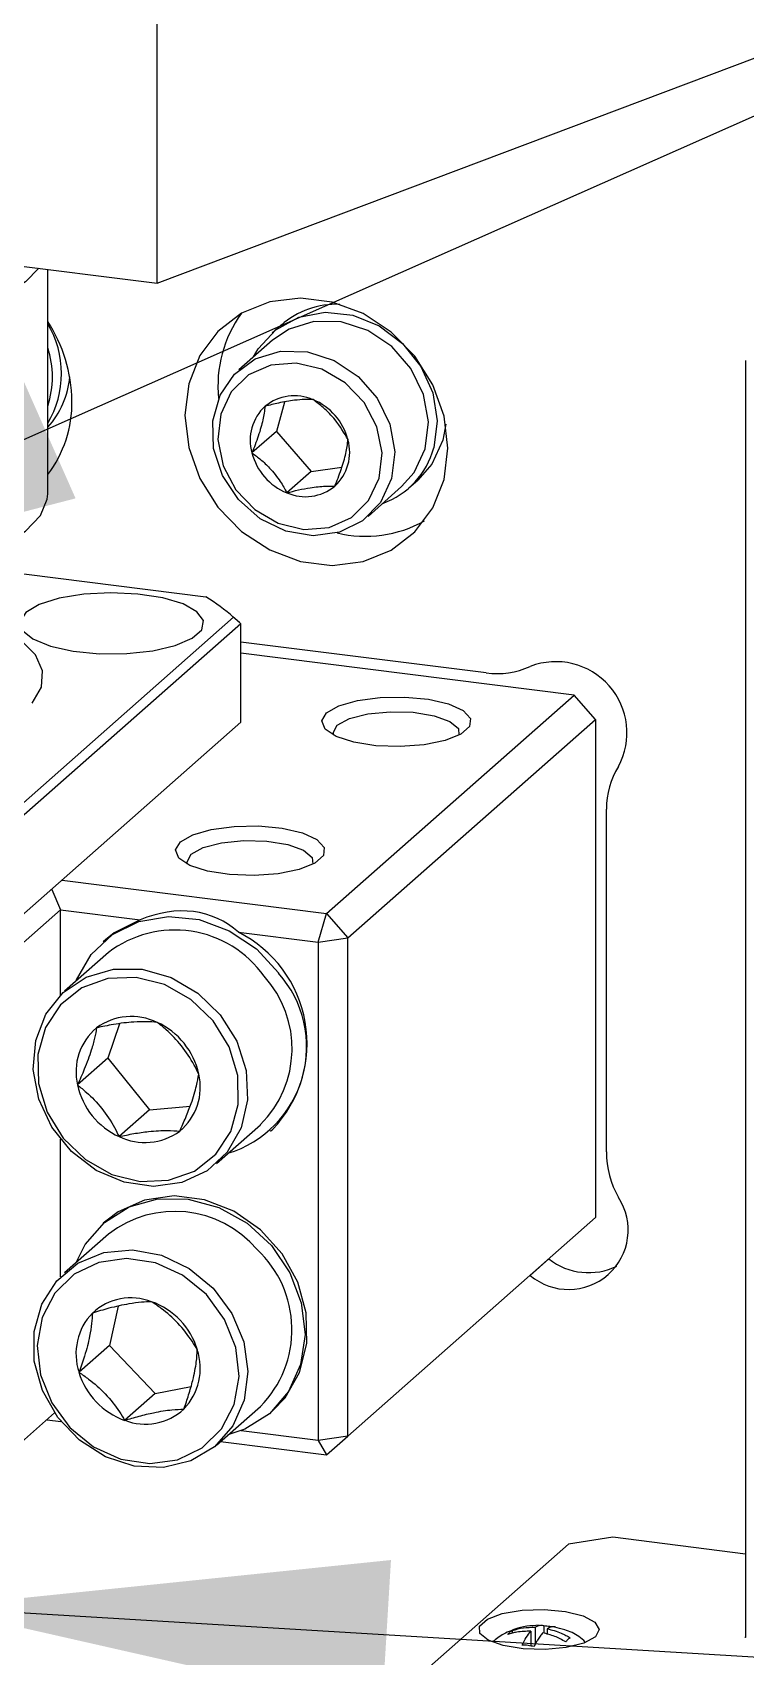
# Model space of a CAD drawing. Header units: millimetres. Extents: x 0 to 279, y 0 to 216.
# Drawn here: x 173.12 to 178.29, y 149.09 to 160.87 of the extents above; entities that cross this region are included whole.
import ezdxf

# ---------------------------------------------------------------- set-up
doc = ezdxf.new("R2010")
doc.units = ezdxf.units.MM
doc.layers.add('DIM', color=1, linetype='Continuous')
doc.dimstyles.new('SLDDIMSTYLE0', dxfattribs={"dimtxt": 0.18, "dimasz": 3.302, "dimexe": 0, "dimexo": 0.0625, "dimgap": 0, "dimtad": 0, "dimtih": 1, "dimtoh": 1, "dimdec": 0, "dimrnd": 1e-09, "dimzin": 0, "dimdsep": 46, "dimtxsty": 'Standard', "dimsah": 1, "dimcen": 0.09, "dimadec": 0, "dimazin": 0, "dimtfac": 3.302, "dimtdec": 0, "dimtofl": 0, "dimtmove": 0, "dimatfit": 3, "dimfxl": 0, "dimfrac": 2, "dimtolj": 1, "dimtzin": 0, "dimarcsym": 0})

msp = doc.modelspace()

# ---------------------------------------------------------------- linework, layer by layer
at = {"color": 7, "linetype": 'Continuous', "lineweight": 25}
for p, q in [((174.021, 159.054), (180.244, 161.4)), ((174.021, 159.054), (174.021, 161.05)), ((165.134, 160.174), (174.021, 159.054)), ((173.228, 157.525), (173.228, 159.154)), ((174.922, 158.751), (174.857, 158.694)), ((174.859, 158.64), (174.615, 158.425)), ((178.291, 158.494), (178.291, 149.227)), ((174.947, 158.192), (174.887, 157.979)), ((176.116, 158.031), (176.094, 157.916)), ((174.887, 157.979), (174.71, 157.823)), ((174.887, 157.979), (175.14, 157.689)), ((175.14, 157.689), (174.963, 157.533)), ((175.14, 157.689), (175.362, 157.72)), ((175.552, 157.362), (175.796, 157.578)), ((175.849, 157.569), (175.914, 157.626)), ((172.592, 157.003), (174.376, 156.778)), ((174.577, 156.63), (172.853, 155.109)), ((174.619, 156.592), (174.572, 156.634)), ((174.63, 156.583), (174.577, 156.63)), ((174.63, 156.583), (172.893, 155.051)), ((174.63, 156.583), (174.619, 156.592)), ((174.63, 155.868), (174.63, 156.583)), ((176.41, 156.226), (174.63, 156.45)), ((177.047, 156.066), (174.63, 156.37)), ((175.25, 154.481), (177.047, 156.066)), ((177.203, 155.889), (177.047, 156.066)), ((175.405, 154.304), (177.203, 155.889)), ((177.203, 155.889), (177.203, 152.275)), ((174.63, 155.868), (172.893, 154.336)), ((177.282, 152.752), (177.282, 155.238)), ((173.332, 154.723), (175.25, 154.481)), ((173.257, 154.656), (173.32, 154.508)), ((172.76, 154.014), (173.32, 154.508)), ((173.32, 153.888), (173.32, 154.508)), ((173.32, 154.508), (173.898, 154.435)), ((175.191, 154.272), (175.25, 154.481)), ((175.25, 154.481), (175.405, 154.304)), ((173.649, 154.292), (173.631, 154.276)), ((174.612, 154.345), (175.191, 154.272)), ((175.191, 154.272), (175.405, 154.304)), ((175.191, 154.272), (175.191, 150.658)), ((175.405, 150.69), (175.405, 154.304)), ((173.669, 154.198), (173.35, 153.917)), ((173.748, 153.68), (173.665, 153.432)), ((173.665, 153.432), (173.444, 153.237)), ((173.665, 153.432), (173.967, 153.057)), ((173.967, 153.057), (174.261, 153.084)), ((173.967, 153.057), (173.746, 152.862)), ((174.453, 152.667), (174.771, 152.948)), ((173.32, 151.846), (173.32, 152.843)), ((174.844, 152.901), (174.862, 152.917)), ((173.649, 152.249), (173.631, 152.233)), ((177.203, 152.275), (175.405, 150.69)), ((173.669, 152.155), (173.35, 151.874)), ((176.864, 151.975), (176.728, 151.855)), ((173.74, 151.631), (173.676, 151.347)), ((173.676, 151.347), (173.455, 151.152)), ((173.676, 151.347), (174.007, 150.998)), ((174.007, 150.998), (173.786, 150.803)), ((174.007, 150.998), (174.268, 151.048)), ((173.278, 150.857), (172.76, 150.4)), ((174.453, 150.624), (174.771, 150.905)), ((174.844, 150.858), (174.862, 150.874)), ((173.223, 150.808), (173.324, 150.795)), ((175.191, 150.658), (174.631, 150.728)), ((174.481, 150.649), (175.25, 150.553)), ((175.405, 150.69), (175.191, 150.658)), ((175.191, 150.658), (175.25, 150.553)), ((175.25, 150.553), (175.405, 150.69)), ((177.006, 149.906), (175.709, 148.762)), ((177.329, 149.955), (177.006, 149.906)), ((178.291, 149.833), (177.329, 149.955)), ((176.766, 149.302), (176.766, 149.18)), ((176.829, 149.314), (176.829, 149.259)), ((176.853, 149.291), (176.853, 149.252)), ((176.599, 149.279), (176.599, 149.259)), ((176.733, 149.273), (176.733, 149.167)), ((178.288, 149.229), (178.291, 149.232)), ((178.291, 149.227), (178.288, 149.229))]:
    msp.add_line(p, q, dxfattribs=at)
at = {"color": 7, "linetype": 'Continuous', "lineweight": 25, "flags": 128}
for points in [[(173.163, 159.162), (173.067, 159.065), (172.902, 158.959), (172.685, 158.864), (172.423, 158.782), (172.124, 158.716), (171.795, 158.668), (171.447, 158.639), (171.089, 158.63), (170.731, 158.641), (170.385, 158.673), (170.059, 158.723), (169.764, 158.791), (169.508, 158.875), (169.297, 158.972), (169.139, 159.079), (169.038, 159.194), (168.996, 159.313), (169.002, 159.395)], [(176.131, 157.856), (176.104, 158.09), (176.022, 158.317), (175.892, 158.524), (175.719, 158.699), (175.516, 158.833), (175.292, 158.916), (175.062, 158.945), (174.839, 158.918), (174.635, 158.836), (174.463, 158.704), (174.332, 158.53), (174.251, 158.323), (174.223, 158.097), (174.251, 157.863), (174.332, 157.636), (174.463, 157.429), (174.635, 157.253), (174.839, 157.12), (175.062, 157.036), (175.292, 157.007), (175.516, 157.035), (175.719, 157.117), (175.892, 157.249), (176.022, 157.423), (176.104, 157.629), (176.131, 157.856)], [(174.721, 158.519), (174.756, 158.578), (174.884, 158.716), (175.05, 158.807), (175.241, 158.843), (175.441, 158.822), (175.633, 158.744), (175.803, 158.617), (175.936, 158.45), (176.022, 158.258), (176.054, 158.055), (176.029, 157.859)], [(175.967, 157.852), (175.99, 158.047), (175.955, 158.247), (175.863, 158.435), (175.725, 158.594), (175.551, 158.71), (175.357, 158.773), (175.16, 158.776), (174.979, 158.721), (174.859, 158.64)], [(175.722, 157.636), (175.642, 157.464), (175.512, 157.331), (175.345, 157.247), (175.153, 157.221), (174.956, 157.254), (174.77, 157.344), (174.612, 157.484), (174.496, 157.659), (174.432, 157.855), (174.425, 158.055), (174.478, 158.241), (174.584, 158.395), (174.734, 158.505), (174.916, 158.561), (175.112, 158.557), (175.306, 158.494), (175.48, 158.378), (175.619, 158.219), (175.71, 158.031), (175.746, 157.831), (175.722, 157.636)], [(175.633, 157.64), (175.654, 157.824), (175.616, 158.013), (175.524, 158.188), (175.386, 158.332), (175.216, 158.431), (175.031, 158.475), (174.848, 158.46), (174.686, 158.388), (174.56, 158.265), (174.483, 158.103), (174.463, 157.919), (174.5, 157.73), (174.593, 157.555), (174.73, 157.411), (174.9, 157.312), (175.086, 157.267), (175.269, 157.282), (175.431, 157.355), (175.556, 157.478), (175.633, 157.64)], [(176.094, 157.916), (176.015, 157.741), (175.914, 157.626)], [(175.796, 157.578), (175.887, 157.68), (175.967, 157.852)], [(168.995, 157.525), (168.996, 157.503), (169.038, 157.384), (169.139, 157.269), (169.297, 157.162), (169.508, 157.065), (169.764, 156.981), (170.059, 156.913), (170.385, 156.863), (170.731, 156.831), (171.089, 156.82), (171.447, 156.829), (171.795, 156.858), (172.124, 156.906), (172.423, 156.972), (172.685, 157.054), (172.902, 157.149), (173.067, 157.255), (173.176, 157.369), (173.225, 157.488), (173.228, 157.525)], [(173.07, 156.665), (173.028, 156.6), (173.046, 156.534), (173.121, 156.473), (173.247, 156.421), (173.412, 156.385), (173.603, 156.366), (173.802, 156.367), (173.991, 156.387), (174.153, 156.425), (174.275, 156.478), (174.346, 156.539), (174.358, 156.606), (174.311, 156.67), (174.21, 156.727), (174.062, 156.771), (173.882, 156.799), (173.685, 156.808), (173.489, 156.798), (173.311, 156.768), (173.167, 156.723), (173.07, 156.665)], [(173.116, 156.008), (173.183, 156.124), (173.191, 156.241), (173.138, 156.358), (173.028, 156.47)], [(175.251, 155.936), (175.341, 155.987), (175.476, 156.026), (175.641, 156.048), (175.819, 156.051), (175.991, 156.035), (176.137, 156.001), (176.242, 155.953), (176.295, 155.896), (176.289, 155.837), (176.226, 155.781), (176.112, 155.735), (175.96, 155.705), (175.786, 155.692), (175.609, 155.698), (175.448, 155.724), (175.32, 155.766), (175.24, 155.819), (175.216, 155.878), (175.251, 155.936)], [(175.329, 155.847), (175.417, 155.895), (175.55, 155.93), (175.712, 155.945), (175.88, 155.941), (176.031, 155.916), (176.146, 155.875), (176.208, 155.823), (176.212, 155.774)], [(175.303, 155.774), (175.3, 155.792), (175.329, 155.847)], [(174.191, 155), (174.28, 155.052), (174.415, 155.091), (174.58, 155.113), (174.758, 155.116), (174.93, 155.1), (175.076, 155.066), (175.181, 155.018), (175.234, 154.961), (175.228, 154.901), (175.165, 154.846), (175.052, 154.8), (174.899, 154.769), (174.725, 154.756), (174.548, 154.763), (174.387, 154.789), (174.26, 154.83), (174.18, 154.883), (174.156, 154.942), (174.191, 155)], [(174.268, 154.912), (174.356, 154.96), (174.49, 154.994), (174.651, 155.01), (174.819, 155.005), (174.97, 154.981), (175.085, 154.94), (175.147, 154.887), (175.152, 154.838)], [(174.243, 154.838), (174.239, 154.857), (174.268, 154.912)], [(173.434, 153.991), (173.437, 154), (173.544, 154.184), (173.698, 154.328), (173.889, 154.422), (174.104, 154.459), (174.328, 154.437), (174.545, 154.356), (174.742, 154.224), (174.904, 154.048)], [(173.898, 154.435), (173.711, 154.34), (173.649, 154.292)], [(174.48, 153.746), (174.6, 153.554), (174.667, 153.343), (174.678, 153.128), (174.632, 152.925), (174.531, 152.75), (174.384, 152.614), (174.201, 152.529), (173.995, 152.5), (173.783, 152.531), (173.58, 152.617), (173.4, 152.754), (173.258, 152.931), (173.163, 153.134), (173.123, 153.349), (173.141, 153.56), (173.215, 153.751), (173.341, 153.908), (173.507, 154.02), (173.704, 154.077), (173.914, 154.076), (174.124, 154.017), (174.317, 153.904), (174.48, 153.746)], [(174.428, 153.703), (174.267, 153.858), (174.076, 153.965), (173.869, 154.017), (173.663, 154.009), (173.475, 153.941), (173.32, 153.819), (173.211, 153.654), (173.157, 153.458), (173.161, 153.247), (173.224, 153.039), (173.34, 152.85), (173.501, 152.695), (173.692, 152.588), (173.899, 152.536), (174.105, 152.545), (174.293, 152.612), (174.448, 152.734), (174.557, 152.899), (174.611, 153.095), (174.607, 153.306), (174.544, 153.514), (174.428, 153.703)], [(173.434, 151.948), (173.5, 152.08), (173.639, 152.24), (173.818, 152.352), (174.026, 152.41), (174.248, 152.409), (174.469, 152.349), (174.675, 152.234), (174.851, 152.072)], [(174.862, 150.874), (174.951, 150.968), (175.056, 151.151), (175.108, 151.361), (175.103, 151.584), (175.042, 151.805), (174.929, 152.011), (174.771, 152.187), (174.579, 152.321), (174.366, 152.404), (174.145, 152.432), (173.931, 152.402), (173.739, 152.317), (173.649, 152.249)], [(174.429, 151.762), (174.564, 151.58), (174.65, 151.374), (174.681, 151.158), (174.654, 150.949), (174.571, 150.763), (174.439, 150.612), (174.266, 150.509), (174.067, 150.461), (173.855, 150.471), (173.647, 150.539), (173.458, 150.66), (173.301, 150.824), (173.19, 151.02), (173.13, 151.233), (173.129, 151.447), (173.184, 151.646), (173.293, 151.817), (173.447, 151.945), (173.634, 152.021), (173.842, 152.04), (174.053, 152.001), (174.254, 151.906), (174.429, 151.762)], [(174.851, 152.072), (174.985, 151.875), (175.068, 151.655), (175.095, 151.427), (175.063, 151.208), (174.975, 151.012), (174.837, 150.852), (174.657, 150.739), (174.536, 150.698)], [(174.379, 151.716), (174.207, 151.856), (174.009, 151.946), (173.8, 151.978), (173.599, 151.95), (173.42, 151.864), (173.279, 151.727), (173.187, 151.55), (173.152, 151.347), (173.175, 151.135), (173.257, 150.931), (173.389, 150.752), (173.561, 150.612), (173.759, 150.522), (173.968, 150.49), (174.169, 150.518), (174.348, 150.604), (174.489, 150.741), (174.581, 150.918), (174.616, 151.121), (174.593, 151.333), (174.511, 151.536), (174.379, 151.716)], [(177.202, 149.234), (177.119, 149.188), (176.991, 149.156), (176.837, 149.141), (176.677, 149.145), (176.532, 149.169), (176.423, 149.208), (176.363, 149.258), (176.362, 149.311), (176.419, 149.361), (176.526, 149.401), (176.67, 149.426), (176.83, 149.431), (176.985, 149.417), (177.114, 149.385), (177.199, 149.339), (177.23, 149.287), (177.202, 149.234)]]:
    msp.add_lwpolyline(points, dxfattribs=at)
at = {"color": 7, "linetype": 'Continuous', "lineweight": 25}
for centre, radius, start, end in [((175.35, 158.312), 0.887, 143.8372, 186.0674), ((175.325, 158.284), 0.617, 87.8095, 130.8576), ((172.326, 158.188), 1.077, 0.6077, 33.135), ((172.627, 158.399), 0.701, 329.0311, 30.9689), ((172.586, 158.374), 0.676, 341.7841, 18.2159), ((172.767, 158.43), 0.624, 317.7433, 354.8662), ((172.539, 158.188), 0.865, 322.8856, 0.757), ((175.031, 157.915), 0.334, 132.5589, 195.932), ((175.018, 157.902), 0.335, 66.2208, 129.4276), ((174.991, 157.812), 0.429, 14.44, 67.7546), ((175.085, 157.827), 0.334, 312.5589, 15.932), ((175.125, 157.93), 0.429, 194.44, 247.7546), ((175.457, 158.014), 0.593, 289.8631, 344.8047), ((175.098, 157.84), 0.335, 246.2208, 309.4276), ((175.533, 158.094), 0.876, 256.4739, 299.2599), ((173.598, 155.514), 1.484, 48.7275, 58.387), ((176.487, 156.796), 0.575, 262.3174, 294.7813), ((176.915, 155.792), 0.516, 331.6857, 111.1335), ((177.857, 155.243), 0.575, 148.0379, 180.5018), ((174.151, 153.567), 0.794, 35.372, 127.4168), ((174.208, 153.538), 0.902, 316.4057, 63.3823), ((174.301, 153.512), 0.806, 286.92, 41.6232), ((174.222, 153.501), 0.779, 314.7405, 42.3919), ((173.845, 153.333), 0.412, 129.5778, 193.5299), ((173.835, 153.309), 0.425, 63.8665, 126.4683), ((173.8, 153.203), 0.536, 12.1967, 65.5396), ((173.923, 153.22), 0.412, 309.5778, 13.5299), ((173.968, 153.35), 0.536, 192.1967, 245.5396), ((173.933, 153.244), 0.425, 243.8665, 306.4683), ((177.975, 152.757), 0.693, 180.4165, 209.0526), ((177.008, 152.185), 0.432, 229.705, 33.1142), ((174.15, 151.54), 0.78, 40.061, 128.0319), ((174.207, 151.462), 0.793, 315.3543, 47.087), ((177.152, 152.341), 0.466, 231.8115, 296.3282), ((173.833, 151.279), 0.413, 68.8932, 132.752), ((173.801, 151.16), 0.536, 16.9182, 70.2534), ((173.857, 151.287), 0.424, 135.8675, 198.5695), ((173.911, 151.181), 0.424, 315.8675, 18.5695), ((173.967, 151.308), 0.536, 196.9182, 250.2534), ((173.935, 151.189), 0.413, 248.8932, 312.752)]:
    msp.add_arc(centre, radius, start, end, dxfattribs=at)
msp.add_ellipse((173.961, 153.344), major_axis=(0.497, 1.102), ratio=0.699056, start_param=6.065501, end_param=6.9249, dxfattribs=at)
for points, knots in [([(174.805, 158.161), (174.803, 158.145), (174.798, 158.1), (174.778, 158.008), (174.742, 157.904), (174.718, 157.843), (174.71, 157.823)], [0, 0, 0, 0, 0.1809422, 0.5062926, 0.8439745, 1, 1, 1, 1]), ([(175.154, 158.209), (175.134, 158.21), (175.094, 158.211), (175.011, 158.205), (174.91, 158.188), (174.838, 158.169), (174.805, 158.161)], [0, 0, 0, 0, 0.216453, 0.440306, 0.751896, 1, 1, 1, 1]), ([(175.407, 157.919), (175.378, 157.968), (175.33, 158.051), (175.234, 158.149), (175.178, 158.191), (175.154, 158.209)], [0, 0, 0, 0, 0.4391222, 0.7513715, 1, 1, 1, 1]), ([(175.311, 157.581), (175.319, 157.601), (175.344, 157.662), (175.379, 157.765), (175.4, 157.858), (175.405, 157.903), (175.407, 157.919)], [0, 0, 0, 0, 0.156025, 0.493707, 0.819058, 1, 1, 1, 1]), ([(174.71, 157.823), (174.732, 157.807), (174.775, 157.775), (174.848, 157.706), (174.914, 157.622), (174.948, 157.561), (174.963, 157.533)], [0, 0, 0, 0, 0.216453, 0.440306, 0.751896, 1, 1, 1, 1]), ([(174.963, 157.533), (174.991, 157.54), (175.048, 157.555), (175.146, 157.574), (175.238, 157.583), (175.289, 157.582), (175.311, 157.581)], [0, 0, 0, 0, 0.216453, 0.440306, 0.751896, 1, 1, 1, 1]), ([(173.582, 153.651), (173.578, 153.627), (173.57, 153.579), (173.543, 153.48), (173.499, 153.36), (173.461, 153.275), (173.444, 153.237)], [0, 0, 0, 0, 0.216454, 0.440309, 0.751899, 1, 1, 1, 1]), ([(174.022, 153.691), (173.997, 153.693), (173.947, 153.697), (173.842, 153.695), (173.715, 153.679), (173.623, 153.66), (173.582, 153.651)], [0, 0, 0, 0, 0.216454, 0.440309, 0.751899, 1, 1, 1, 1]), ([(174.324, 153.316), (174.313, 153.338), (174.279, 153.407), (174.203, 153.523), (174.105, 153.625), (174.044, 153.674), (174.022, 153.691)], [0, 0, 0, 0, 0.156025, 0.493707, 0.819058, 1, 1, 1, 1]), ([(174.186, 152.902), (174.201, 152.935), (174.231, 153.003), (174.276, 153.118), (174.308, 153.228), (174.319, 153.289), (174.324, 153.316)], [0, 0, 0, 0, 0.216454, 0.440309, 0.751899, 1, 1, 1, 1]), ([(173.444, 153.237), (173.466, 153.219), (173.526, 153.171), (173.625, 153.069), (173.701, 152.953), (173.735, 152.884), (173.746, 152.862)], [0, 0, 0, 0, 0.1809422, 0.5062926, 0.8439745, 1, 1, 1, 1]), ([(173.746, 152.862), (173.781, 152.87), (173.853, 152.885), (173.976, 152.903), (174.093, 152.909), (174.157, 152.904), (174.186, 152.902)], [0, 0, 0, 0, 0.216454, 0.440309, 0.751899, 1, 1, 1, 1]), ([(173.982, 151.664), (173.958, 151.663), (173.909, 151.662), (173.807, 151.648), (173.682, 151.621), (173.592, 151.594), (173.552, 151.582)], [0, 0, 0, 0, 0.216454, 0.440309, 0.751899, 1, 1, 1, 1]), ([(174.313, 151.316), (174.301, 151.336), (174.262, 151.401), (174.178, 151.51), (174.071, 151.604), (174.005, 151.649), (173.982, 151.664)], [0, 0, 0, 0, 0.156025, 0.493707, 0.819058, 1, 1, 1, 1]), ([(173.552, 151.582), (173.551, 151.558), (173.548, 151.507), (173.532, 151.404), (173.5, 151.28), (173.468, 151.191), (173.455, 151.152)], [0, 0, 0, 0, 0.216454, 0.440309, 0.751899, 1, 1, 1, 1]), ([(174.216, 150.885), (174.228, 150.92), (174.252, 150.989), (174.286, 151.109), (174.308, 151.223), (174.312, 151.287), (174.313, 151.316)], [0, 0, 0, 0, 0.2164543, 0.440309, 0.7518987, 1, 1, 1, 1]), ([(173.455, 151.152), (173.478, 151.136), (173.544, 151.092), (173.651, 150.997), (173.735, 150.889), (173.774, 150.824), (173.786, 150.803)], [0, 0, 0, 0, 0.180942, 0.506293, 0.843975, 1, 1, 1, 1]), ([(173.786, 150.803), (173.821, 150.814), (173.892, 150.835), (174.012, 150.864), (174.125, 150.882), (174.188, 150.884), (174.216, 150.885)], [0, 0, 0, 0, 0.216454, 0.440309, 0.751899, 1, 1, 1, 1]), ([(176.793, 149.317), (176.733, 149.313), (176.663, 149.309), (176.6, 149.281), (176.591, 149.277)], [0, 0, 0, 0, 0.862854, 1, 1, 1, 1]), ([(176.599, 149.279), (176.625, 149.287), (176.679, 149.302), (176.737, 149.302), (176.766, 149.302)], [0, 0, 0, 0, 0.49277, 1, 1, 1, 1]), ([(176.766, 149.302), (176.772, 149.306), (176.785, 149.313), (176.802, 149.317), (176.817, 149.317), (176.825, 149.315), (176.829, 149.314)], [0, 0, 0, 0, 0.296243, 0.595532, 0.79729, 1, 1, 1, 1]), ([(176.829, 149.314), (176.843, 149.313), (176.872, 149.311), (176.901, 149.306), (176.916, 149.303)], [0, 0, 0, 0, 0.497807, 1, 1, 1, 1]), ([(176.916, 149.303), (176.906, 149.305), (176.886, 149.309), (176.864, 149.297), (176.853, 149.291)], [0, 0, 0, 0, 0.49277, 1, 1, 1, 1]), ([(176.853, 149.291), (176.87, 149.287), (176.904, 149.279), (176.949, 149.262), (176.988, 149.244), (177.009, 149.232), (177.02, 149.226)], [0, 0, 0, 0, 0.296243, 0.595532, 0.79729, 1, 1, 1, 1]), ([(177.128, 149.195), (177.114, 149.209), (177.07, 149.248), (176.992, 149.284), (176.93, 149.297), (176.905, 149.302)], [0, 0, 0, 0, 0.240764, 0.696025, 1, 1, 1, 1]), ([(176.591, 149.277), (176.572, 149.27), (176.523, 149.251), (176.482, 149.217), (176.457, 149.196)], [0, 0, 0, 0, 0.384866, 1, 1, 1, 1]), ([(176.566, 149.25), (176.569, 149.253), (176.574, 149.259), (176.582, 149.267), (176.591, 149.274), (176.596, 149.277), (176.599, 149.279)], [0, 0, 0, 0, 0.249726, 0.5, 0.749726, 1, 1, 1, 1]), ([(176.733, 149.273), (176.716, 149.273), (176.682, 149.273), (176.637, 149.268), (176.598, 149.26), (176.577, 149.253), (176.566, 149.25)], [0, 0, 0, 0, 0.296243, 0.595532, 0.79729, 1, 1, 1, 1]), ([(176.67, 149.173), (176.68, 149.193), (176.7, 149.233), (176.722, 149.259), (176.733, 149.273)], [0, 0, 0, 0, 0.49277, 1, 1, 1, 1]), ([(176.757, 149.162), (176.742, 149.165), (176.713, 149.171), (176.684, 149.173), (176.67, 149.173)], [0, 0, 0, 0, 0.497807, 1, 1, 1, 1]), ([(176.82, 149.262), (176.814, 149.254), (176.801, 149.239), (176.784, 149.213), (176.769, 149.187), (176.761, 149.171), (176.757, 149.162)], [0, 0, 0, 0, 0.296243, 0.595532, 0.79729, 1, 1, 1, 1]), ([(176.987, 149.197), (176.96, 149.211), (176.907, 149.24), (176.849, 149.254), (176.82, 149.262)], [0, 0, 0, 0, 0.49277, 1, 1, 1, 1]), ([(177.02, 149.226), (177.017, 149.224), (177.012, 149.221), (177.003, 149.214), (176.995, 149.206), (176.99, 149.2), (176.987, 149.197)], [0, 0, 0, 0, 0.249726, 0.5, 0.749726, 1, 1, 1, 1])]:
    msp.add_open_spline(points, degree=3, knots=knots, dxfattribs=at)

# ---------------------------------------------------------------- leaders
at = {"layer": 'DIM'}
for points in [[(170.548, 159.005), (189.005, 193.691)], [(170.191, 156.652), (197.755, 168.86)], [(172.39, 149.447), (197.356, 147.942)]]:
    msp.add_leader(points, dimstyle='SLDDIMSTYLE0', dxfattribs=at)

doc.saveas('drawing.dxf')
